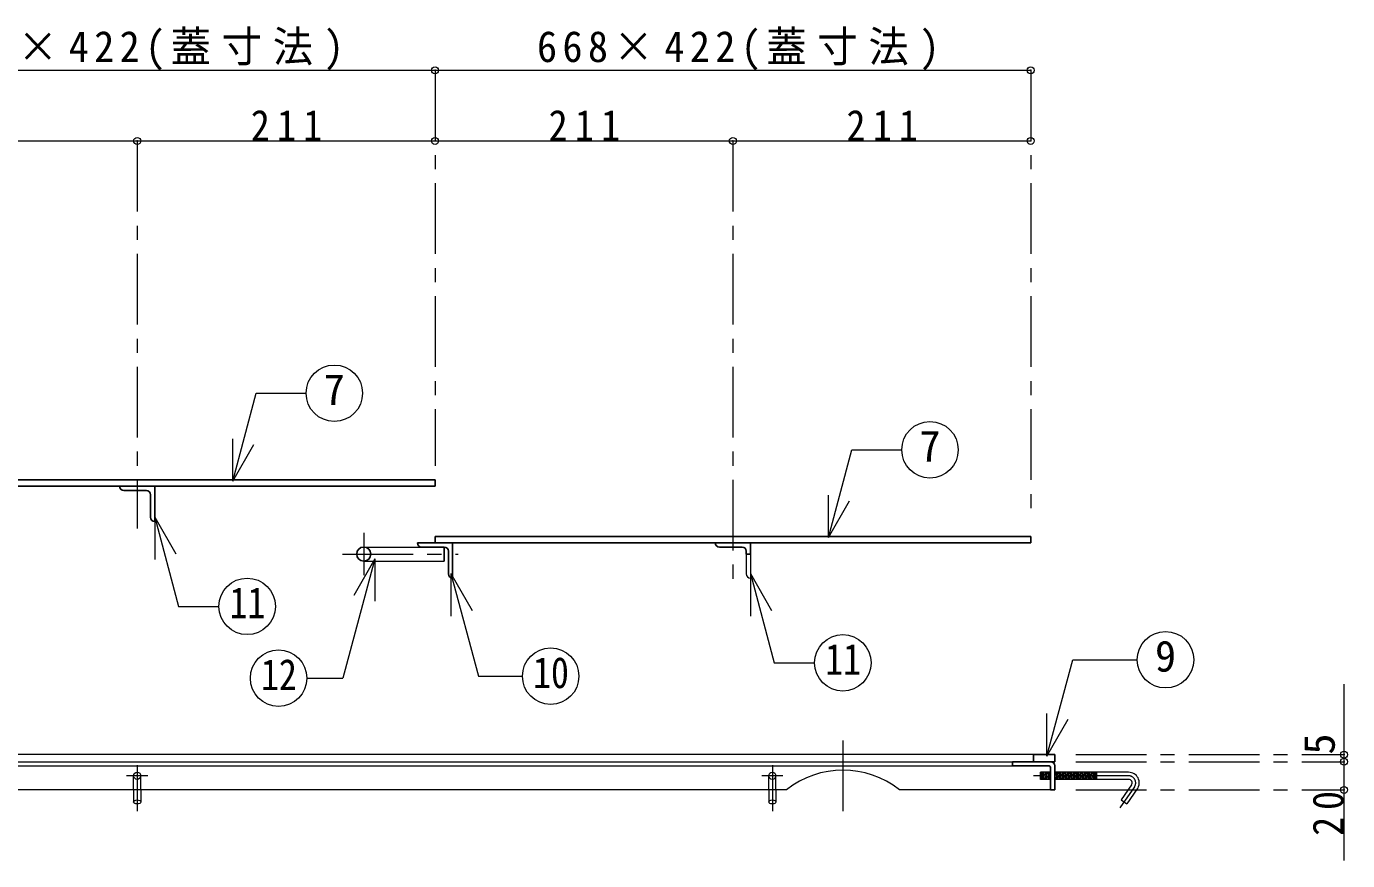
# Model space of a CAD drawing. Units: millimetres at full size, sheet at 1:10; some dimension numbers follow another scale. Extents: x -2125 to 1925, y -1405 to 1405.
# Drawn here: x -535 to 401, y -381 to 209 of the extents above; entities that cross this region are included whole.
import ezdxf
from ezdxf.enums import TextEntityAlignment as Align

# ---------------------------------------------------------------- set-up
doc = ezdxf.new("R2010")
doc.units = ezdxf.units.MM
doc.header["$LTSCALE"] = 10
doc.header["$PDMODE"] = 32
doc.header["$PDSIZE"] = 5
doc.linetypes.add('CHAIN1', pattern=[8, 5, -1, 1, -1])
doc.linetypes.add('DASHED1', pattern=[1.8, 1.2, -0.6])
doc.layers.add('0-A', color=4, linetype='Continuous', lineweight=9)
doc.styles.add('ＭＳ ゴシック', font='')
doc.styles.get('ＭＳ ゴシック').set_extended_font_data('MS Gothic')

msp = doc.modelspace()

# ---------------------------------------------------------------- linework, layer by layer
at = {"layer": '0-A'}
for p, q in [((-667.8, 178.02), (-245.8, 178.02)), ((-245.8, 178.02), (176.2, 178.02)), ((-667.8, 128.02), (-456.8, 128.02)), ((-456.8, 128.02), (-245.8, 128.02)), ((-245.8, 128.02), (-34.8, 128.02)), ((-34.8, 128.02), (176.2, 128.02)), ((398.2, -311.48), (398.2, -256.48)), ((178.2, -306.48), (-1091.8, -306.48)), ((398.2, -381.48), (398.2, -311.48)), ((183.1, -318.98), (183.51, -323.98)), ((184.11, -318.98), (184.51, -323.98)), ((185.11, -318.98), (185.52, -323.98)), ((186.11, -318.98), (186.52, -323.98)), ((187.12, -318.98), (187.52, -323.98)), ((188.12, -318.98), (188.53, -323.98)), ((189.12, -318.98), (189.53, -323.98)), ((190.13, -318.98), (190.2, -319.94)), ((193.2, -319.81), (193.54, -323.98)), ((194.14, -318.98), (194.55, -323.98)), ((195.14, -318.98), (195.55, -323.98)), ((196.15, -318.98), (196.55, -323.98)), ((197.15, -318.98), (197.56, -323.98)), ((198.15, -318.98), (198.56, -323.98)), ((199.16, -318.98), (199.56, -323.98)), ((200.16, -318.98), (200.57, -323.98)), ((201.16, -318.98), (201.57, -323.98)), ((202.17, -318.98), (202.57, -323.98)), ((203.17, -318.98), (203.58, -323.98)), ((204.17, -318.98), (204.58, -323.98)), ((205.18, -318.98), (205.58, -323.98)), ((206.18, -318.98), (206.59, -323.98)), ((207.18, -318.98), (207.59, -323.98)), ((208.19, -318.98), (208.59, -323.98)), ((209.19, -318.98), (209.6, -323.98)), ((210.19, -318.98), (210.6, -323.98)), ((211.2, -318.98), (211.6, -323.98)), ((212.2, -318.98), (212.61, -323.98)), ((213.2, -318.98), (213.61, -323.98)), ((214.21, -318.98), (214.61, -323.98)), ((215.21, -318.98), (215.62, -323.98)), ((216.21, -318.98), (216.62, -323.98)), ((217.22, -318.98), (217.62, -323.98)), ((218.22, -318.98), (218.63, -323.98)), ((219.22, -318.98), (219.63, -323.98)), ((220.23, -318.98), (220.63, -323.98)), ((221.23, -318.98), (221.64, -323.98)), ((222.23, -318.98), (222.64, -323.98)), ((223.1, -323.98), (223.1, -318.98)), ((3.2, -331.48), (-1103.8, -331.48)), ((-459.3, -331.48), (-459.3, -339.98)), ((-454.3, -331.48), (-454.3, -339.98)), ((-9.3, -331.48), (-9.3, -339.98)), ((-4.3, -331.48), (-4.3, -339.98)), ((190.2, -331.48), (83.2, -331.48))]:
    msp.add_line(p, q, dxfattribs=at)
at = {"layer": '0-A', "linetype": 'CHAIN1'}
for p, q in [((-245.8, 178.02), (-245.8, -101.98)), ((176.2, 178.02), (176.2, -141.98)), ((-456.8, 128.02), (-456.8, -146.48)), ((-34.8, 128.02), (-34.8, -186.48)), ((-296.3, -149.48), (-296.3, -179.48)), ((-311.3, -164.48), (-229.3, -164.48)), ((43.2, -296.48), (43.2, -346.41)), ((208.2, -306.48), (398.2, -306.48)), ((-456.8, -313.98), (-456.8, -346.41)), ((-6.8, -313.98), (-6.8, -346.41)), ((208.2, -311.48), (398.2, -311.48)), ((-449.3, -321.48), (-464.3, -321.48)), ((0.7, -321.48), (-14.3, -321.48)), ((245.6, -321.48), (178.1, -321.48)), ((208.2, -331.48), (398.2, -331.48)), ((249.69, -329.35), (239.38, -344.07))]:
    msp.add_line(p, q, dxfattribs=at)
at = {"layer": '0-A', "color": 7, "lineweight": 18}
for p, q in [((-389.14, -112.85), (-372.47, -50.63)), ((-372.47, -50.63), (-337.13, -50.63)), ((-389.14, -112.85), (-389.14, -82.85)), ((-389.14, -112.85), (-374.14, -86.87)), ((32.86, -152.85), (49.53, -90.63)), ((49.53, -90.63), (84.87, -90.63)), ((32.86, -152.85), (32.86, -122.85)), ((32.86, -152.85), (47.86, -126.87)), ((-444.33, -138.34), (-444.33, -168.34)), ((-444.33, -138.34), (-427.41, -201.5)), ((-444.33, -138.34), (-429.33, -164.32)), ((-288.4, -167.81), (-311.06, -252.37)), ((-288.4, -167.81), (-303.4, -193.79)), ((-296.3, -159.48), (-255.3, -159.48)), ((-288.4, -167.81), (-288.4, -197.81)), ((-25.3, -164.48), (-25.3, -178.48)), ((-22.3, -164.48), (-22.3, -181.48)), ((-296.3, -169.48), (-239.3, -169.48)), ((-234.54, -178.34), (-234.54, -208.34)), ((-234.54, -178.34), (-219.54, -204.32)), ((-22.33, -178.34), (-7.33, -204.32)), ((-22.33, -178.34), (-22.33, -208.34)), ((-427.41, -201.5), (-398.89, -201.5)), ((187.71, -307.47), (205.98, -239.29)), ((205.98, -239.29), (251.75, -239.29)), ((-336.61, -252.37), (-311.06, -252.37)), ((187.71, -307.47), (187.71, -277.47)), ((187.71, -307.47), (202.71, -281.49)), ((-1076.8, -311.48), (163.2, -311.48)), ((-1076.8, -314.48), (163.2, -314.48)), ((190.2, -318.98), (183.1, -318.98)), ((183.1, -323.98), (183.1, -318.98)), ((190.2, -323.98), (183.1, -323.98)), ((245.6, -318.98), (193.2, -318.98)), ((245.6, -323.98), (193.2, -323.98)), ((251.74, -330.78), (244.3, -341.41))]:
    msp.add_line(p, q, dxfattribs=at)
at = {"layer": '0-A', "color": 5, "lineweight": 25}
for p, q in [((-667.8, -111.98), (-245.8, -111.98)), ((-245.8, -111.98), (-245.8, -116.48)), ((-680.3, -116.48), (-245.8, -116.48)), ((-466.3, -119.48), (-450.3, -119.48)), ((-444.3, -116.48), (-444.3, -141.48)), ((-447.3, -138.48), (-447.3, -122.48)), ((-258.3, -156.48), (176.2, -156.48)), ((-245.8, -151.98), (-245.8, -156.48)), ((-245.8, -151.98), (176.2, -151.98)), ((-233.3, -156.48), (-233.3, -181.48)), ((-22.3, -156.48), (-22.3, -164.48)), ((176.2, -151.98), (176.2, -156.48)), ((-255.3, -159.48), (-239.3, -159.48)), ((-239.3, -169.48), (-239.3, -159.48)), ((-236.3, -178.48), (-236.3, -162.48)), ((-44.3, -159.48), (-28.3, -159.48)), ((-25.3, -164.48), (-25.3, -162.48)), ((-25.3, -164.48), (-22.3, -164.48)), ((193.2, -306.48), (178.2, -306.48)), ((178.2, -311.48), (178.2, -306.48)), ((193.2, -311.48), (193.2, -306.48)), ((163.2, -311.48), (193.2, -311.48)), ((163.2, -311.48), (163.2, -314.48)), ((163.2, -314.48), (189.2, -314.48)), ((190.2, -315.48), (190.2, -331.48)), ((193.2, -314.48), (193.2, -331.48)), ((193.2, -331.48), (190.2, -331.48))]:
    msp.add_line(p, q, dxfattribs=at)
at = {"layer": '0-A', "linetype": 'DASHED1'}
for p, q in [((-459.3, -331.48), (-459.3, -321.48)), ((-454.3, -331.48), (-454.3, -321.48)), ((-9.3, -331.48), (-9.3, -321.48)), ((-4.3, -331.48), (-4.3, -321.48))]:
    msp.add_line(p, q, dxfattribs=at)
at = {"layer": '0-A', "color": 7, "lineweight": 18}
for points in [[(-234.54, -178.34), (-215.08, -250.96), (-183.87, -250.96)], [(-22.33, -178.34), (-5.41, -241.5), (23.11, -241.5)], [(247.65, -327.92), (240.2, -338.54), (244.3, -341.41)]]:
    msp.add_lwpolyline(points, dxfattribs=at)
for centre in [(-317.13, -50.63), (104.87, -90.63), (-378.89, -201.5), (43.11, -241.5), (271.75, -239.29), (-356.61, -252.37), (-163.87, -250.96)]:
    msp.add_circle(centre, 20, dxfattribs=at)
at = {"layer": '0-A', "color": 5, "lineweight": 25}
msp.add_circle((-296.3, -164.48), 5, dxfattribs=at)
at = {"layer": '0-A'}
for centre in [(-456.8, -321.48), (-6.8, -321.48)]:
    msp.add_circle(centre, 2.5, dxfattribs=at)
at = {"layer": '0-A', "color": 5, "lineweight": 25}
for centre, radius, start, end in [((-466.3, -116.48), 3, 180, 270), ((-450.3, -122.48), 3, 0, 90), ((-444.3, -138.48), 3, 180, 270), ((-255.3, -156.48), 3, 180, 270), ((-44.3, -156.48), 3, 180, 270), ((-239.3, -162.48), 3, 0, 90), ((-28.3, -162.48), 3, 0, 90), ((-233.3, -178.48), 3, 180, 270), ((189.2, -315.48), 1, 0, 90), ((190.2, -314.48), 3, 0, 90)]:
    msp.add_arc(centre, radius, start, end, dxfattribs=at)
at = {"layer": '0-A', "color": 7, "lineweight": 18}
for centre, radius, start, end in [((-22.3, -178.48), 3, 180, 270), ((245.6, -326.48), 7.5, 325, 90), ((245.6, -326.48), 2.5, 325, 90)]:
    msp.add_arc(centre, radius, start, end, dxfattribs=at)
at = {"layer": '0-A'}
msp.add_arc((43.2, -381.62), 64.14, 51.41991, 128.58009, dxfattribs=at)
at = {"layer": '0-A', "linetype": 'CHAIN1'}
msp.add_arc((245.6, -326.48), 5, 325, 90, dxfattribs=at)
at = {"layer": '0-A'}
for centre in [(-456.8, -339.97), (-6.8, -339.97)]:
    msp.add_ellipse(centre, major_axis=(2.5, 0), ratio=0.57, dxfattribs=at)
for p in [(-245.8, 178.02), (176.2, 178.02), (-456.8, 128.02), (-245.8, 128.02), (-34.8, 128.02), (176.2, 128.02), (398.2, -306.48), (398.2, -311.48), (398.2, -331.48)]:
    msp.add_point(p, dxfattribs=at)

# ---------------------------------------------------------------- texts
at = {"layer": '0-A', "color": 7, "style": 'ＭＳ ゴシック'}
for s, p in [('7', (-324.63, -65.63)), ('7', (97.37, -105.63)), ('9', (264.25, -254.29))]:
    msp.add_text(s, height=21.99, dxfattribs=at).set_placement(p, align=Align.BOTTOM_LEFT)
at = {"layer": '0-A', "color": 7, "style": 'ＭＳ ゴシック', "width": 0.85}
for s, p in [('11', (-391.39, -216.5)), ('11', (30.61, -256.5)), ('12', (-369.11, -267.37)), ('10', (-176.37, -265.96))]:
    msp.add_text(s, height=21.99, dxfattribs=at).set_placement(p, align=Align.BOTTOM_LEFT)
at = {"layer": '0-A', "color": 7, "style": 'ＭＳ ゴシック'}
msp.add_text('5', height=21.99, rotation=90, dxfattribs=at).set_placement((398.2, -306.48), align=Align.BOTTOM_LEFT)
at = {"layer": '0-A', "color": 7, "char_height": 21.99, "attachment_point": 7, "style": 'ＭＳ ゴシック'}
for s, insert in [('\\T1.27;\\W0.95;668×422(蓋寸法)', (-595.55, 178.02)), ('\\T1.27;\\W0.95;668×422(蓋寸法)', (-173.55, 178.02)), ('\\T1.38;\\W0.9;211', (-376.3, 128.02)), ('\\T1.38;\\W0.9;211', (-165.3, 128.02)), ('\\T1.38;\\W0.9;211', (45.7, 128.02))]:
    msp.add_mtext(s, dxfattribs=dict(at, insert=insert))
at = {"layer": '0-A', "color": 7, "insert": (398.2, -363.98), "char_height": 21.99, "attachment_point": 7, "rotation": 90, "style": 'ＭＳ ゴシック'}
msp.add_mtext('\\T1.36;\\W0.9;20', dxfattribs=at)

doc.saveas('drawing.dxf')
